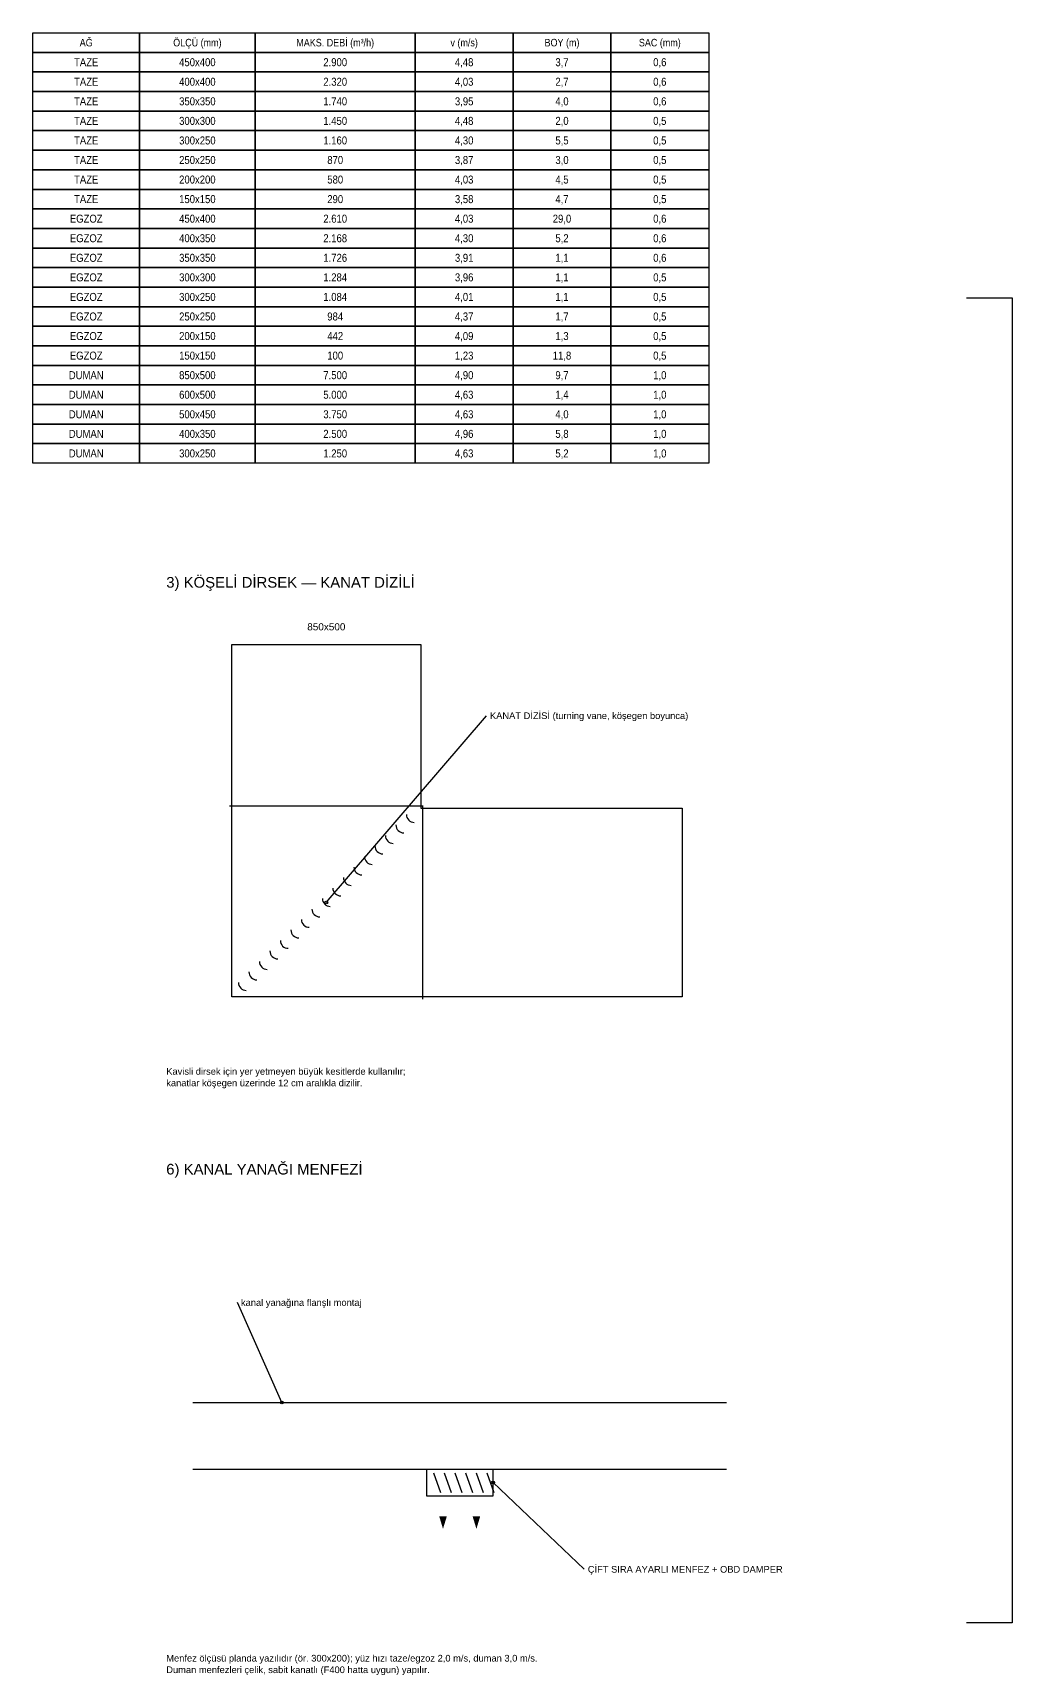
# Model space of a CAD drawing. Header units: centimetres. Extents: x 16951 to 24726, y -35407 to -32234.
# Drawn here: x 21850 to 22951, y -35329 to -33482 of the extents above; entities that cross this region are included whole.
import ezdxf
from ezdxf.enums import TextEntityAlignment as Align

# ---------------------------------------------------------------- set-up
doc = ezdxf.new("R2010")
doc.units = ezdxf.units.CM
for name, color, linetype in [('ROTAS-HAV-BASLIK', 7, 'Continuous'), ('ROTAS-HAV-DUMAN', 1, 'Continuous'), ('ROTAS-HAV-MENFEZ', 7, 'Continuous'), ('ROTAS-HAV-SEMA', 7, 'Continuous'), ('ROTAS-HAV-TAZE-HAVA', 3, 'Continuous'), ('ROTAS-HESAP-CIZGI', 1, 'Continuous'), ('ROTAS-HESAP-YAZI', 7, 'Continuous'), ('ROTAS-MIMARI', 8, 'Continuous')]:
    doc.layers.add(name, color=color, linetype=linetype)
doc.styles.add('ROTAS', font='arial.ttf')

msp = doc.modelspace()

# ---------------------------------------------------------------- linework, layer by layer
at = {"layer": 'ROTAS-HAV-DUMAN'}
for points in [[(22370, -34353.8), (22580, -34353.8), (22580, -34566.2), (22370, -34566.2), (22286.2, -34566.2), (22073.8, -34566.2), (22073.8, -34353.8), (22073.8, -34170), (22286.2, -34170), (22286.2, -34353.8), (22370, -34353.8)], [(22288.8, -34351.8), (22071.2, -34351.8)], [(22288.2, -34351.2), (22288.2, -34568.8)], [(22258.2, -34372.9), (22258.4, -34374.7), (22258.9, -34376.3), (22259.7, -34377.9), (22260.8, -34379.2), (22262.1, -34380.3), (22263.7, -34381.1), (22265.3, -34381.6), (22267.1, -34381.8)], [(22270, -34361.1), (22270.2, -34362.9), (22270.7, -34364.5), (22271.5, -34366), (22272.6, -34367.4), (22274, -34368.5), (22275.5, -34369.3), (22277.1, -34369.8), (22278.9, -34370)], [(22246.4, -34384.7), (22246.6, -34386.5), (22247.1, -34388.1), (22247.9, -34389.7), (22249, -34391), (22250.3, -34392.1), (22251.9, -34392.9), (22253.5, -34393.4), (22255.3, -34393.6)], [(22222.8, -34408.4), (22223, -34410.1), (22223.5, -34411.7), (22224.3, -34413.3), (22225.4, -34414.6), (22226.7, -34415.7), (22228.3, -34416.5), (22229.9, -34417), (22231.6, -34417.2)], [(22234.6, -34396.5), (22234.8, -34398.3), (22235.3, -34399.9), (22236.1, -34401.5), (22237.2, -34402.8), (22238.5, -34403.9), (22240.1, -34404.7), (22241.7, -34405.2), (22243.5, -34405.4)], [(22211, -34420.2), (22211.2, -34421.9), (22211.7, -34423.5), (22212.5, -34425.1), (22213.6, -34426.4), (22214.9, -34427.5), (22216.5, -34428.3), (22218.1, -34428.8), (22219.8, -34429)], [(22187.4, -34443.8), (22187.5, -34445.5), (22188.1, -34447.2), (22188.9, -34448.7), (22190, -34450), (22191.3, -34451.1), (22192.8, -34451.9), (22194.5, -34452.5), (22196.2, -34452.6)], [(22199.2, -34432), (22199.4, -34433.7), (22199.9, -34435.4), (22200.7, -34436.9), (22201.8, -34438.2), (22203.1, -34439.3), (22204.6, -34440.1), (22206.3, -34440.6), (22208, -34440.8)], [(22175.6, -34455.6), (22175.7, -34457.3), (22176.2, -34459), (22177.1, -34460.5), (22178.2, -34461.8), (22179.5, -34462.9), (22181, -34463.8), (22182.7, -34464.3), (22184.4, -34464.4)], [(22152, -34479.2), (22152.1, -34480.9), (22152.6, -34482.6), (22153.5, -34484.1), (22154.6, -34485.4), (22155.9, -34486.5), (22157.4, -34487.4), (22159.1, -34487.9), (22160.8, -34488)], [(22163.8, -34467.4), (22163.9, -34469.1), (22164.4, -34470.8), (22165.3, -34472.3), (22166.4, -34473.6), (22167.7, -34474.7), (22169.2, -34475.6), (22170.9, -34476.1), (22172.6, -34476.2)], [(22128.4, -34502.8), (22128.5, -34504.5), (22129, -34506.2), (22129.8, -34507.7), (22130.9, -34509.1), (22132.3, -34510.2), (22133.8, -34511), (22135.5, -34511.5), (22137.2, -34511.6)], [(22140.2, -34491), (22140.3, -34492.7), (22140.8, -34494.4), (22141.6, -34495.9), (22142.7, -34497.3), (22144.1, -34498.4), (22145.6, -34499.2), (22147.3, -34499.7), (22149, -34499.8)], [(22116.5, -34514.6), (22116.7, -34516.3), (22117.2, -34518), (22118, -34519.5), (22119.1, -34520.9), (22120.5, -34522), (22122, -34522.8), (22123.7, -34523.3), (22125.4, -34523.5)], [(22092.9, -34538.2), (22093.1, -34539.9), (22093.6, -34541.6), (22094.4, -34543.1), (22095.5, -34544.5), (22096.9, -34545.6), (22098.4, -34546.4), (22100.1, -34546.9), (22101.8, -34547.1)], [(22104.7, -34526.4), (22104.9, -34528.1), (22105.4, -34529.8), (22106.2, -34531.3), (22107.3, -34532.7), (22108.7, -34533.8), (22110.2, -34534.6), (22111.9, -34535.1), (22113.6, -34535.3)], [(22081.1, -34550), (22081.3, -34551.7), (22081.8, -34553.4), (22082.6, -34554.9), (22083.7, -34556.3), (22085.1, -34557.4), (22086.6, -34558.2), (22088.3, -34558.7), (22090, -34558.9)]]:
    msp.add_lwpolyline(points, dxfattribs=at)
at = {"layer": 'ROTAS-HAV-MENFEZ'}
for p, q in [((22300.5, -35101.5), (22308.5, -35123.5)), ((22312.5, -35101.5), (22320.5, -35123.5)), ((22324.5, -35101.5), (22332.5, -35123.5)), ((22336.5, -35101.5), (22344.5, -35123.5)), ((22348.5, -35101.5), (22356.5, -35123.5)), ((22360.5, -35101.5), (22368.5, -35123.5))]:
    msp.add_line(p, q, dxfattribs=at)
msp.add_lwpolyline([(22292.5, -35097.5), (22292.5, -35127.5), (22367.5, -35127.5), (22367.5, -35097.5)], dxfattribs=at)
for points in [[(22311.2, -35164.5), (22315.5, -35150.5), (22307, -35150.5)], [(22348.8, -35164.5), (22353, -35150.5), (22344.5, -35150.5)]]:
    msp.add_solid(points, dxfattribs=at)
at = {"layer": 'ROTAS-HAV-SEMA'}
for p, q in [((22180, -34460), (22360, -34250)), ((22130, -35022.5), (22080, -34910)), ((22367.5, -35112.5), (22470, -35210))]:
    msp.add_line(p, q, dxfattribs=at)
for centre in [(22180, -34460), (22130, -35022.5), (22367.5, -35112.5)]:
    msp.add_circle(centre, 1.6, dxfattribs=at)
at = {"layer": 'ROTAS-HAV-TAZE-HAVA'}
for p, q in [((22030, -35022.5), (22630, -35022.5)), ((22030, -35097.5), (22630, -35097.5))]:
    msp.add_line(p, q, dxfattribs=at)
at = {"layer": 'ROTAS-HESAP-CIZGI'}
for points in [[(21850, -33482), (21970, -33482), (21970, -33504), (21850, -33504)], [(21970, -33482), (22100, -33482), (22100, -33504), (21970, -33504)], [(22100, -33482), (22280, -33482), (22280, -33504), (22100, -33504)], [(22280, -33482), (22390, -33482), (22390, -33504), (22280, -33504)], [(22390, -33482), (22500, -33482), (22500, -33504), (22390, -33504)], [(22500, -33482), (22610, -33482), (22610, -33504), (22500, -33504)], [(21850, -33504), (21970, -33504), (21970, -33526), (21850, -33526)], [(21970, -33504), (22100, -33504), (22100, -33526), (21970, -33526)], [(22100, -33504), (22280, -33504), (22280, -33526), (22100, -33526)], [(22280, -33504), (22390, -33504), (22390, -33526), (22280, -33526)], [(22390, -33504), (22500, -33504), (22500, -33526), (22390, -33526)], [(22500, -33504), (22610, -33504), (22610, -33526), (22500, -33526)], [(21850, -33526), (21970, -33526), (21970, -33548), (21850, -33548)], [(21970, -33526), (22100, -33526), (22100, -33548), (21970, -33548)], [(22100, -33526), (22280, -33526), (22280, -33548), (22100, -33548)], [(22280, -33526), (22390, -33526), (22390, -33548), (22280, -33548)], [(22390, -33526), (22500, -33526), (22500, -33548), (22390, -33548)], [(22500, -33526), (22610, -33526), (22610, -33548), (22500, -33548)], [(21850, -33548), (21970, -33548), (21970, -33570), (21850, -33570)], [(21970, -33548), (22100, -33548), (22100, -33570), (21970, -33570)], [(22100, -33548), (22280, -33548), (22280, -33570), (22100, -33570)], [(22280, -33548), (22390, -33548), (22390, -33570), (22280, -33570)], [(22390, -33548), (22500, -33548), (22500, -33570), (22390, -33570)], [(22500, -33548), (22610, -33548), (22610, -33570), (22500, -33570)], [(21850, -33570), (21970, -33570), (21970, -33592), (21850, -33592)], [(21970, -33570), (22100, -33570), (22100, -33592), (21970, -33592)], [(22100, -33570), (22280, -33570), (22280, -33592), (22100, -33592)], [(22280, -33570), (22390, -33570), (22390, -33592), (22280, -33592)], [(22390, -33570), (22500, -33570), (22500, -33592), (22390, -33592)], [(22500, -33570), (22610, -33570), (22610, -33592), (22500, -33592)], [(21850, -33592), (21970, -33592), (21970, -33614), (21850, -33614)], [(21970, -33592), (22100, -33592), (22100, -33614), (21970, -33614)], [(22100, -33592), (22280, -33592), (22280, -33614), (22100, -33614)], [(22280, -33592), (22390, -33592), (22390, -33614), (22280, -33614)], [(22390, -33592), (22500, -33592), (22500, -33614), (22390, -33614)], [(22500, -33592), (22610, -33592), (22610, -33614), (22500, -33614)], [(21850, -33614), (21970, -33614), (21970, -33636), (21850, -33636)], [(21970, -33614), (22100, -33614), (22100, -33636), (21970, -33636)], [(22100, -33614), (22280, -33614), (22280, -33636), (22100, -33636)], [(22280, -33614), (22390, -33614), (22390, -33636), (22280, -33636)], [(22390, -33614), (22500, -33614), (22500, -33636), (22390, -33636)], [(22500, -33614), (22610, -33614), (22610, -33636), (22500, -33636)], [(21850, -33636), (21970, -33636), (21970, -33658), (21850, -33658)], [(21970, -33636), (22100, -33636), (22100, -33658), (21970, -33658)], [(22100, -33636), (22280, -33636), (22280, -33658), (22100, -33658)], [(22280, -33636), (22390, -33636), (22390, -33658), (22280, -33658)], [(22390, -33636), (22500, -33636), (22500, -33658), (22390, -33658)], [(22500, -33636), (22610, -33636), (22610, -33658), (22500, -33658)], [(21850, -33658), (21970, -33658), (21970, -33680), (21850, -33680)], [(21970, -33658), (22100, -33658), (22100, -33680), (21970, -33680)], [(22100, -33658), (22280, -33658), (22280, -33680), (22100, -33680)], [(22280, -33658), (22390, -33658), (22390, -33680), (22280, -33680)], [(22390, -33658), (22500, -33658), (22500, -33680), (22390, -33680)], [(22500, -33658), (22610, -33658), (22610, -33680), (22500, -33680)], [(21850, -33680), (21970, -33680), (21970, -33702), (21850, -33702)], [(21970, -33680), (22100, -33680), (22100, -33702), (21970, -33702)], [(22100, -33680), (22280, -33680), (22280, -33702), (22100, -33702)], [(22280, -33680), (22390, -33680), (22390, -33702), (22280, -33702)], [(22390, -33680), (22500, -33680), (22500, -33702), (22390, -33702)], [(22500, -33680), (22610, -33680), (22610, -33702), (22500, -33702)], [(21850, -33702), (21970, -33702), (21970, -33724), (21850, -33724)], [(21970, -33702), (22100, -33702), (22100, -33724), (21970, -33724)], [(22100, -33702), (22280, -33702), (22280, -33724), (22100, -33724)], [(22280, -33702), (22390, -33702), (22390, -33724), (22280, -33724)], [(22390, -33702), (22500, -33702), (22500, -33724), (22390, -33724)], [(22500, -33702), (22610, -33702), (22610, -33724), (22500, -33724)], [(21850, -33724), (21970, -33724), (21970, -33746), (21850, -33746)], [(21970, -33724), (22100, -33724), (22100, -33746), (21970, -33746)], [(22100, -33724), (22280, -33724), (22280, -33746), (22100, -33746)], [(22280, -33724), (22390, -33724), (22390, -33746), (22280, -33746)], [(22390, -33724), (22500, -33724), (22500, -33746), (22390, -33746)], [(22500, -33724), (22610, -33724), (22610, -33746), (22500, -33746)], [(21850, -33746), (21970, -33746), (21970, -33768), (21850, -33768)], [(21970, -33746), (22100, -33746), (22100, -33768), (21970, -33768)], [(22100, -33746), (22280, -33746), (22280, -33768), (22100, -33768)], [(22280, -33746), (22390, -33746), (22390, -33768), (22280, -33768)], [(22390, -33746), (22500, -33746), (22500, -33768), (22390, -33768)], [(22500, -33746), (22610, -33746), (22610, -33768), (22500, -33768)], [(21850, -33768), (21970, -33768), (21970, -33790), (21850, -33790)], [(21970, -33768), (22100, -33768), (22100, -33790), (21970, -33790)], [(22100, -33768), (22280, -33768), (22280, -33790), (22100, -33790)], [(22280, -33768), (22390, -33768), (22390, -33790), (22280, -33790)], [(22390, -33768), (22500, -33768), (22500, -33790), (22390, -33790)], [(22500, -33768), (22610, -33768), (22610, -33790), (22500, -33790)], [(21850, -33790), (21970, -33790), (21970, -33812), (21850, -33812)], [(21970, -33790), (22100, -33790), (22100, -33812), (21970, -33812)], [(22100, -33790), (22280, -33790), (22280, -33812), (22100, -33812)], [(22280, -33790), (22390, -33790), (22390, -33812), (22280, -33812)], [(22390, -33790), (22500, -33790), (22500, -33812), (22390, -33812)], [(22500, -33790), (22610, -33790), (22610, -33812), (22500, -33812)], [(21850, -33812), (21970, -33812), (21970, -33834), (21850, -33834)], [(21970, -33812), (22100, -33812), (22100, -33834), (21970, -33834)], [(22100, -33812), (22280, -33812), (22280, -33834), (22100, -33834)], [(22280, -33812), (22390, -33812), (22390, -33834), (22280, -33834)], [(22390, -33812), (22500, -33812), (22500, -33834), (22390, -33834)], [(22500, -33812), (22610, -33812), (22610, -33834), (22500, -33834)], [(21850, -33834), (21970, -33834), (21970, -33856), (21850, -33856)], [(21970, -33834), (22100, -33834), (22100, -33856), (21970, -33856)], [(22100, -33834), (22280, -33834), (22280, -33856), (22100, -33856)], [(22280, -33834), (22390, -33834), (22390, -33856), (22280, -33856)], [(22390, -33834), (22500, -33834), (22500, -33856), (22390, -33856)], [(22500, -33834), (22610, -33834), (22610, -33856), (22500, -33856)], [(21850, -33856), (21970, -33856), (21970, -33878), (21850, -33878)], [(21970, -33856), (22100, -33856), (22100, -33878), (21970, -33878)], [(22100, -33856), (22280, -33856), (22280, -33878), (22100, -33878)], [(22280, -33856), (22390, -33856), (22390, -33878), (22280, -33878)], [(22390, -33856), (22500, -33856), (22500, -33878), (22390, -33878)], [(22500, -33856), (22610, -33856), (22610, -33878), (22500, -33878)], [(21850, -33878), (21970, -33878), (21970, -33900), (21850, -33900)], [(21970, -33878), (22100, -33878), (22100, -33900), (21970, -33900)], [(22100, -33878), (22280, -33878), (22280, -33900), (22100, -33900)], [(22280, -33878), (22390, -33878), (22390, -33900), (22280, -33900)], [(22390, -33878), (22500, -33878), (22500, -33900), (22390, -33900)], [(22500, -33878), (22610, -33878), (22610, -33900), (22500, -33900)], [(21850, -33900), (21970, -33900), (21970, -33922), (21850, -33922)], [(21970, -33900), (22100, -33900), (22100, -33922), (21970, -33922)], [(22100, -33900), (22280, -33900), (22280, -33922), (22100, -33922)], [(22280, -33900), (22390, -33900), (22390, -33922), (22280, -33922)], [(22390, -33900), (22500, -33900), (22500, -33922), (22390, -33922)], [(22500, -33900), (22610, -33900), (22610, -33922), (22500, -33922)], [(21850, -33922), (21970, -33922), (21970, -33944), (21850, -33944)], [(21970, -33922), (22100, -33922), (22100, -33944), (21970, -33944)], [(22100, -33922), (22280, -33922), (22280, -33944), (22100, -33944)], [(22280, -33922), (22390, -33922), (22390, -33944), (22280, -33944)], [(22390, -33922), (22500, -33922), (22500, -33944), (22390, -33944)], [(22500, -33922), (22610, -33922), (22610, -33944), (22500, -33944)], [(21850, -33944), (21970, -33944), (21970, -33966), (21850, -33966)], [(21970, -33944), (22100, -33944), (22100, -33966), (21970, -33966)], [(22100, -33944), (22280, -33944), (22280, -33966), (22100, -33966)], [(22280, -33944), (22390, -33944), (22390, -33966), (22280, -33966)], [(22390, -33944), (22500, -33944), (22500, -33966), (22390, -33966)], [(22500, -33944), (22610, -33944), (22610, -33966), (22500, -33966)]]:
    msp.add_lwpolyline(points, close=True, dxfattribs=at)
at = {"layer": 'ROTAS-MIMARI'}
msp.add_lwpolyline([(22900, -33780.1), (22951.2, -33780.1), (22951.2, -35270.1), (22900, -35270.1)], dxfattribs=at)

# ---------------------------------------------------------------- texts
at = {"layer": 'ROTAS-HAV-BASLIK', "style": 'ROTAS'}
for s, p in [('3) KÖŞELİ DİRSEK — KANAT DİZİLİ', (22000, -34100)), ('6) KANAL YANAĞI MENFEZİ', (22000, -34760))]:
    msp.add_text(s, height=12, dxfattribs=at).set_placement(p, align=Align.MIDDLE_LEFT)
at = {"layer": 'ROTAS-HAV-DUMAN', "style": 'ROTAS'}
msp.add_text('850x500', height=8, dxfattribs=at).set_placement((22180, -34150), align=Align.MIDDLE_CENTER)
at = {"layer": 'ROTAS-HAV-SEMA', "style": 'ROTAS'}
for s, p in [('KANAT DİZİSİ (turning vane, köşegen boyunca)', (22364, -34250)), ('Kavisli dirsek için yer yetmeyen büyük kesitlerde kullanılır;', (22000, -34650)), ('kanatlar köşegen üzerinde 12 cm aralıkla dizilir.', (22000, -34663)), ('kanal yanağına flanşlı montaj', (22084, -34910)), ('ÇİFT SIRA AYARLI MENFEZ + OBD DAMPER', (22474, -35210)), ('Menfez ölçüsü planda yazılıdır (ör. 300x200); yüz hızı taze/egzoz 2,0 m/s, duman 3,0 m/s.', (22000, -35310)), ('Duman menfezleri çelik, sabit kanatlı (F400 hatta uygun) yapılır.', (22000, -35323))]:
    msp.add_text(s, height=7.5, dxfattribs=at).set_placement(p, align=Align.MIDDLE_LEFT)
at = {"layer": 'ROTAS-HESAP-YAZI', "style": 'ROTAS', "width": 0.85}
for s, height, p in [('AĞ', 8.5, (21910, -33493)), ('ÖLÇÜ (mm)', 8.5, (22035, -33493)), ('MAKS. DEBİ (m³/h)', 8.5, (22190, -33493)), ('v (m/s)', 8.5, (22335, -33493)), ('BOY (m)', 8.5, (22445, -33493)), ('SAC (mm)', 8.5, (22555, -33493)), ('TAZE', 9, (21910, -33515)), ('450x400', 9, (22035, -33515)), ('2.900', 9, (22190, -33515)), ('4,48', 9, (22335, -33515)), ('3,7', 9, (22445, -33515)), ('0,6', 9, (22555, -33515)), ('TAZE', 9, (21910, -33537)), ('400x400', 9, (22035, -33537)), ('2.320', 9, (22190, -33537)), ('4,03', 9, (22335, -33537)), ('2,7', 9, (22445, -33537)), ('0,6', 9, (22555, -33537)), ('TAZE', 9, (21910, -33559)), ('350x350', 9, (22035, -33559)), ('1.740', 9, (22190, -33559)), ('3,95', 9, (22335, -33559)), ('4,0', 9, (22445, -33559)), ('0,6', 9, (22555, -33559)), ('TAZE', 9, (21910, -33581)), ('300x300', 9, (22035, -33581)), ('1.450', 9, (22190, -33581)), ('4,48', 9, (22335, -33581)), ('2,0', 9, (22445, -33581)), ('0,5', 9, (22555, -33581)), ('TAZE', 9, (21910, -33603)), ('300x250', 9, (22035, -33603)), ('1.160', 9, (22190, -33603)), ('4,30', 9, (22335, -33603)), ('5,5', 9, (22445, -33603)), ('0,5', 9, (22555, -33603)), ('TAZE', 9, (21910, -33625)), ('250x250', 9, (22035, -33625)), ('870', 9, (22190, -33625)), ('3,87', 9, (22335, -33625)), ('3,0', 9, (22445, -33625)), ('0,5', 9, (22555, -33625)), ('TAZE', 9, (21910, -33647)), ('200x200', 9, (22035, -33647)), ('580', 9, (22190, -33647)), ('4,03', 9, (22335, -33647)), ('4,5', 9, (22445, -33647)), ('0,5', 9, (22555, -33647)), ('TAZE', 9, (21910, -33669)), ('150x150', 9, (22035, -33669)), ('290', 9, (22190, -33669)), ('3,58', 9, (22335, -33669)), ('4,7', 9, (22445, -33669)), ('0,5', 9, (22555, -33669)), ('EGZOZ', 9, (21910, -33691)), ('450x400', 9, (22035, -33691)), ('2.610', 9, (22190, -33691)), ('4,03', 9, (22335, -33691)), ('29,0', 9, (22445, -33691)), ('0,6', 9, (22555, -33691)), ('EGZOZ', 9, (21910, -33713)), ('400x350', 9, (22035, -33713)), ('2.168', 9, (22190, -33713)), ('4,30', 9, (22335, -33713)), ('5,2', 9, (22445, -33713)), ('0,6', 9, (22555, -33713)), ('EGZOZ', 9, (21910, -33735)), ('350x350', 9, (22035, -33735)), ('1.726', 9, (22190, -33735)), ('3,91', 9, (22335, -33735)), ('1,1', 9, (22445, -33735)), ('0,6', 9, (22555, -33735)), ('EGZOZ', 9, (21910, -33757)), ('300x300', 9, (22035, -33757)), ('1.284', 9, (22190, -33757)), ('3,96', 9, (22335, -33757)), ('1,1', 9, (22445, -33757)), ('0,5', 9, (22555, -33757)), ('EGZOZ', 9, (21910, -33779)), ('300x250', 9, (22035, -33779)), ('1.084', 9, (22190, -33779)), ('4,01', 9, (22335, -33779)), ('1,1', 9, (22445, -33779)), ('0,5', 9, (22555, -33779)), ('EGZOZ', 9, (21910, -33801)), ('250x250', 9, (22035, -33801)), ('984', 9, (22190, -33801)), ('4,37', 9, (22335, -33801)), ('1,7', 9, (22445, -33801)), ('0,5', 9, (22555, -33801)), ('EGZOZ', 9, (21910, -33823)), ('200x150', 9, (22035, -33823)), ('442', 9, (22190, -33823)), ('4,09', 9, (22335, -33823)), ('1,3', 9, (22445, -33823)), ('0,5', 9, (22555, -33823)), ('EGZOZ', 9, (21910, -33845)), ('150x150', 9, (22035, -33845)), ('100', 9, (22190, -33845)), ('1,23', 9, (22335, -33845)), ('11,8', 9, (22445, -33845)), ('0,5', 9, (22555, -33845)), ('DUMAN', 9, (21910, -33867)), ('850x500', 9, (22035, -33867)), ('7.500', 9, (22190, -33867)), ('4,90', 9, (22335, -33867)), ('9,7', 9, (22445, -33867)), ('1,0', 9, (22555, -33867)), ('DUMAN', 9, (21910, -33889)), ('600x500', 9, (22035, -33889)), ('5.000', 9, (22190, -33889)), ('4,63', 9, (22335, -33889)), ('1,4', 9, (22445, -33889)), ('1,0', 9, (22555, -33889)), ('DUMAN', 9, (21910, -33911)), ('500x450', 9, (22035, -33911)), ('3.750', 9, (22190, -33911)), ('4,63', 9, (22335, -33911)), ('4,0', 9, (22445, -33911)), ('1,0', 9, (22555, -33911)), ('DUMAN', 9, (21910, -33933)), ('400x350', 9, (22035, -33933)), ('2.500', 9, (22190, -33933)), ('4,96', 9, (22335, -33933)), ('5,8', 9, (22445, -33933)), ('1,0', 9, (22555, -33933)), ('DUMAN', 9, (21910, -33955)), ('300x250', 9, (22035, -33955)), ('1.250', 9, (22190, -33955)), ('4,63', 9, (22335, -33955)), ('5,2', 9, (22445, -33955)), ('1,0', 9, (22555, -33955))]:
    msp.add_text(s, height=height, dxfattribs=at).set_placement(p, align=Align.MIDDLE_CENTER)

doc.saveas('drawing.dxf')
